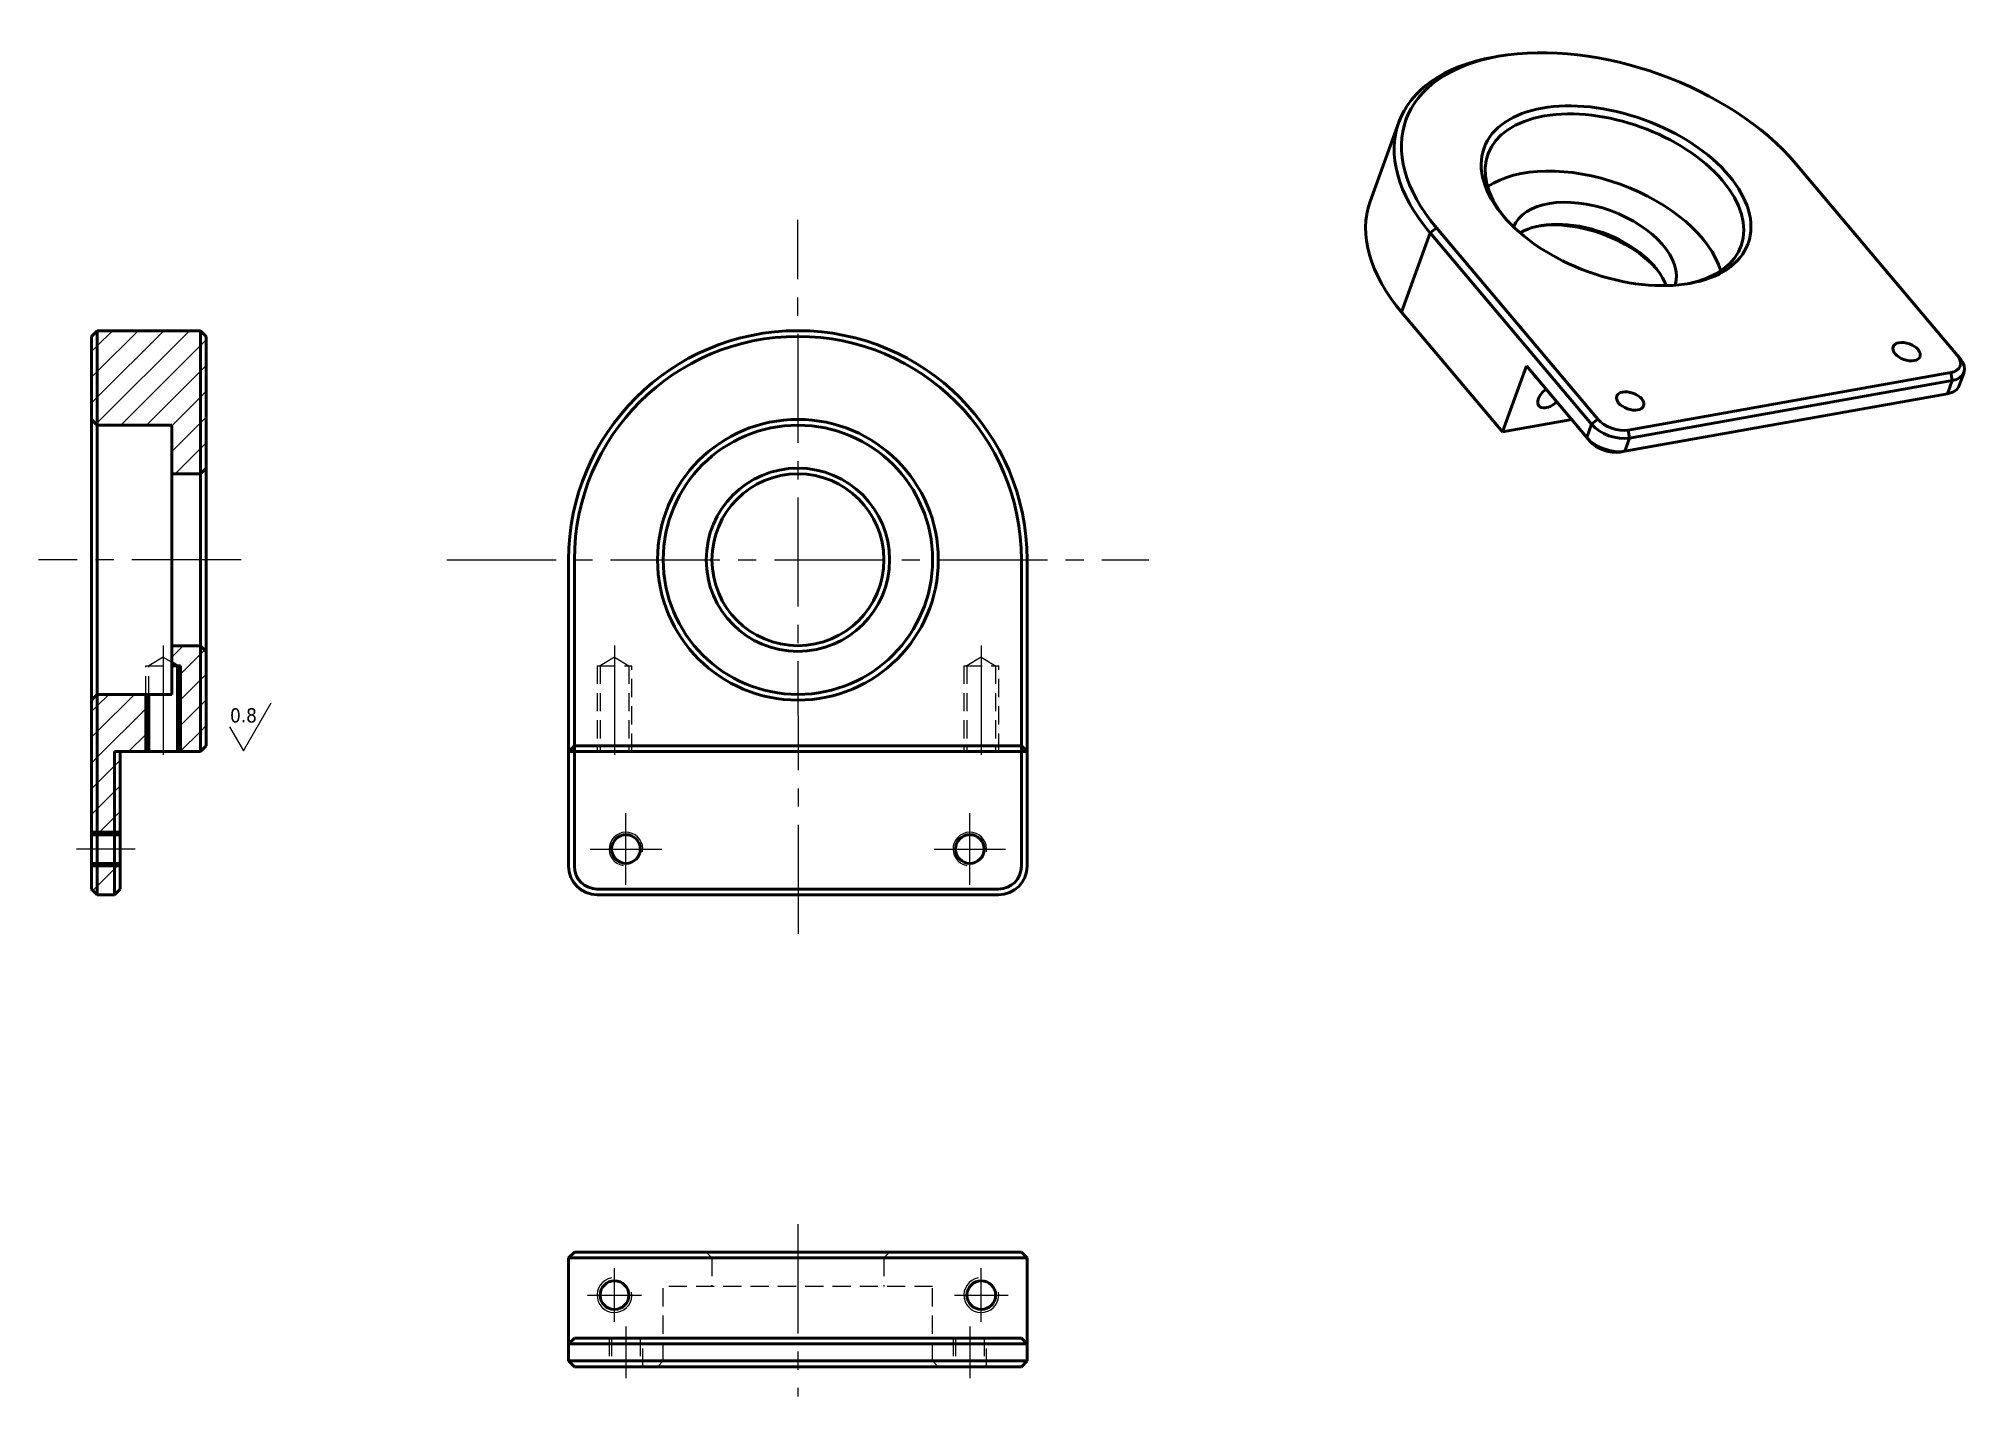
# Model space of a CAD drawing. Header units: millimetres. Extents: x 78 to 414, y 18 to 255.
import ezdxf
from ezdxf.enums import TextEntityAlignment as Align

# ---------------------------------------------------------------- set-up
doc = ezdxf.new("R2010")
doc.units = ezdxf.units.MM
doc.linetypes.add('CENTER2', pattern=[28.575, 19.05, -3.175, 3.175, -3.175])
doc.linetypes.add('HIDDEN2', pattern=[4.7625, 3.175, -1.5875])
for name, color, linetype in [('CENTRE', 1, 'CENTER2'), ('DIMENSIONS', 3, 'Continuous'), ('HIDDEN', 4, 'HIDDEN2'), ('LIGHT', 8, 'Continuous')]:
    doc.layers.add(name, color=color, linetype=linetype)
doc.layers.add('OBJECT', color=5, linetype='Continuous', lineweight=50)
doc.styles.get("Standard").update_dxf_attribs({"font": 'tahoma.ttf'})
pattern_1 = [(45, (-26.5292, 6.5044), (-2.245064, 2.245064), [])]

# ---------------------------------------------------------------- blocks, each defined once
blk = doc.blocks.new('SF-Optional')
blk.add_lwpolyline([(-2425, 4200), (0, 0), (4850, 8400), (4850, 8400)])
for tag, p in [('1.6', (0, 8400)), ('0.2', (0, 4200))]:
    blk.add_attdef(tag, text='', height=2500).set_placement(p, align=Align.BOTTOM_CENTER)
blk.add_attdef('GRIND', text='', height=2500).set_placement((4850, 8400), align=Align.BOTTOM_LEFT)
blk.add_attdef('3', text='', height=2500).set_placement((-3165, 2100), align=Align.MIDDLE_RIGHT)
blk.add_attdef('X', text='', height=2500).set_placement((4036, 2100), align=Align.MIDDLE_LEFT)

msp = doc.modelspace()

# ---------------------------------------------------------------- hatches: boundary and pattern name
at = {"layer": 'LIGHT'}
h = msp.add_hatch(dxfattribs=at)
h.set_pattern_fill('ANSI31', color=256)
h.set_pattern_definition(pattern_1)
h.paths.add_polyline_path([(87.75, 204.25), (86.75, 203.25), (86.75, 188.75), (87.75, 187.75)])
h.paths.add_polyline_path([(106.75, 203.25), (105.75, 204.25), (105.75, 179.25), (106.75, 180.25)])
h.paths.add_polyline_path([(87.75, 140.75), (86.75, 139.75), (86.75, 116.69), (87.75, 116.69)])
h.paths.add_polyline_path([(106.75, 148.25), (105.75, 149.25), (105.75, 130.75), (106.75, 131.75)])
h.paths.add_polyline_path([(90.75, 110.75), (90.75, 110.82), (87.75, 110.82), (87.75, 110.75), (87.75, 105.75), (90.75, 105.75)])
h.paths.add_polyline_path([(87.75, 110.75), (87.75, 110.82), (86.75, 110.82), (86.75, 110.75), (86.75, 106.75), (87.75, 105.75)])
h.paths.add_polyline_path([(91.75, 110.75), (91.75, 110.82), (90.75, 110.82), (90.75, 110.75), (90.75, 105.75), (91.75, 106.75)])
h.paths.add_polyline_path([(91.75, 130.75), (90.75, 130.75), (90.75, 116.69), (91.75, 116.69)])
h = msp.add_hatch(dxfattribs=at)
h.set_pattern_fill('ANSI31', color=256)
h.set_pattern_definition(pattern_1)
h.paths.add_polyline_path([(87.75, 204.25), (87.75, 187.75), (100.75, 187.75), (100.75, 179.25), (105.75, 179.25), (105.75, 204.25)])
h.paths.add_polyline_path([(105.75, 149.25), (100.75, 149.25), (100.75, 146.36), (101.75, 145.75), (102.29, 145.75), (102.29, 130.75), (105.75, 130.75)])
h.paths.add_polyline_path([(96.21, 140.75), (87.75, 140.75), (87.75, 116.69), (90.75, 116.69), (90.75, 130.75), (96.21, 130.75)])

# ---------------------------------------------------------------- linework, layer by layer
at = {"layer": 'CENTRE'}
for p, q in [((210.11, 98.92), (210, 223.61)), ((112.84, 164.25), (77.51, 164.25)), ((148.75, 164.25), (271.25, 164.25)), ((99.25, 149.27), (99.25, 128.29)), ((178, 149.27), (178, 128.29)), ((242, 149.27), (242, 128.29)), ((180, 107.5), (180, 120)), ((240, 107.5), (240, 120)), ((94.36, 113.75), (84.14, 113.75)), ((173.75, 113.75), (186.25, 113.75)), ((233.75, 113.75), (246.25, 113.75)), ((210, 48.23), (210, 18.17)), ((178, 31.17), (178, 40.54)), ((242, 31.17), (242, 40.54)), ((173.31, 35.86), (182.69, 35.86)), ((237.31, 35.86), (246.69, 35.86)), ((180, 30.36), (180, 21.36)), ((240, 30.36), (240, 21.36))]:
    msp.add_line(p, q, dxfattribs=at)
at = {"layer": 'HIDDEN'}
for p, q in [((96.21, 145.75), (100.75, 145.75)), ((96.21, 140.75), (96.21, 145.75)), ((99.25, 147.26), (96.75, 145.75)), ((96.75, 140.75), (96.75, 145.75)), ((99.25, 147.26), (100.75, 146.36)), ((174.96, 145.75), (174.96, 130.75)), ((174.96, 145.75), (181.04, 145.75)), ((178, 147.26), (175.5, 145.75)), ((175.5, 145.75), (175.5, 130.75)), ((178, 147.26), (180.5, 145.75)), ((180.5, 145.75), (180.5, 130.75)), ((181.04, 130.75), (181.04, 145.75)), ((238.96, 145.75), (238.96, 130.75)), ((238.96, 145.75), (245.04, 145.75)), ((242, 147.26), (239.5, 145.75)), ((239.5, 145.75), (239.5, 130.75)), ((242, 147.26), (244.5, 145.75)), ((244.5, 145.75), (244.5, 130.75)), ((245.04, 130.75), (245.04, 145.75)), ((195, 42.36), (194, 43.36)), ((195, 42.36), (195, 37.36)), ((225, 42.36), (226, 43.36)), ((225, 42.36), (225, 37.36)), ((233.5, 37.36), (186.5, 37.36)), ((186.5, 24.36), (186.5, 37.36)), ((233.5, 24.36), (233.5, 37.36)), ((177.07, 28.36), (177.07, 23.36)), ((177.5, 28.36), (177.5, 23.36)), ((182.5, 28.36), (182.5, 23.36)), ((182.93, 23.36), (182.93, 28.36)), ((237.07, 28.36), (237.07, 23.36)), ((237.5, 28.36), (237.5, 23.36)), ((242.5, 28.36), (242.5, 23.36)), ((242.93, 23.36), (242.93, 28.36)), ((186.5, 24.36), (185.5, 23.36)), ((233.5, 24.36), (234.5, 23.36))]:
    msp.add_line(p, q, dxfattribs=at)
at = {"layer": 'LIGHT'}
for centre, radius, start, end in [((180, 113.75), 2.93, 350, 260), ((240, 113.75), 2.93, 350, 260), ((178, 35.86), 3.04, 100, 10), ((242, 35.86), 3.04, 100, 10)]:
    msp.add_arc(centre, radius, start, end, dxfattribs=at)
at = {"layer": 'OBJECT'}
for p, q in [((332.24, 252.16), (331.44, 252.02)), ((309.87, 226.83), (314.87, 240.65)), ((384.11, 233.4), (412.26, 200)), ((315.33, 207.49), (320.33, 221.31)), ((321.41, 222.22), (320.33, 221.31)), ((320.33, 221.31), (348.48, 187.9)), ((349.56, 188.81), (321.41, 222.22)), ((332.96, 186.57), (315.33, 207.49)), ((86.75, 203.25), (87.75, 204.25)), ((86.75, 164.25), (86.75, 203.25)), ((87.75, 204.25), (87.75, 164.25)), ((105.75, 204.25), (87.75, 204.25)), ((105.75, 164.25), (105.75, 204.25)), ((106.75, 203.25), (105.75, 204.25)), ((106.75, 203.25), (106.75, 164.25)), ((412.78, 199.37), (412.26, 200)), ((332.96, 186.57), (337.12, 198.09)), ((347.65, 185.6), (337.12, 198.09)), ((411.15, 196.93), (354.88, 186.89)), ((355.13, 185.5), (411.39, 195.53)), ((411.39, 195.53), (410.56, 193.23)), ((411.39, 195.53), (411.15, 196.93)), ((412.63, 194.65), (413.47, 196.96)), ((410.56, 193.23), (354.3, 183.19)), ((87.75, 187.75), (86.75, 188.75)), ((345.02, 188.72), (332.96, 186.57)), ((348.48, 187.9), (349.56, 188.81)), ((87.75, 187.75), (100.75, 187.75)), ((100.75, 140.75), (100.75, 187.75)), ((348.48, 187.9), (347.65, 185.6)), ((348.17, 184.97), (347.65, 185.6)), ((354.3, 183.19), (355.13, 185.5)), ((355.13, 185.5), (354.88, 186.89)), ((353.49, 183.05), (354.3, 183.19)), ((105.75, 179.25), (100.75, 179.25)), ((105.75, 179.25), (106.75, 180.25)), ((86.75, 164.25), (86.75, 110.75)), ((87.75, 110.75), (87.75, 164.25)), ((105.75, 164.25), (105.75, 130.75)), ((106.75, 131.75), (106.75, 164.25)), ((170, 164.25), (170, 110.75)), ((171, 110.75), (171, 164.25)), ((249, 164.25), (249, 110.75)), ((250, 110.75), (250, 164.25)), ((105.75, 149.25), (100.75, 149.25)), ((105.75, 149.25), (106.75, 148.25)), ((100.75, 146.36), (101.75, 145.75)), ((100.75, 145.75), (102.29, 145.75)), ((101.75, 145.75), (101.75, 130.75)), ((102.29, 130.75), (102.29, 145.75)), ((87.75, 140.75), (86.75, 139.75)), ((87.75, 140.75), (100.75, 140.75)), ((96.21, 140.75), (96.21, 130.75)), ((96.75, 140.75), (96.75, 130.75)), ((106.75, 131.75), (105.75, 130.75)), ((170, 130.75), (171, 131.75)), ((171, 131.75), (249, 131.75)), ((249, 131.75), (250, 130.75)), ((90.75, 130.75), (90.75, 110.75)), ((105.75, 130.75), (90.75, 130.75)), ((91.75, 110.75), (91.75, 130.75)), ((170, 130.75), (171, 130.75)), ((249, 130.75), (171, 130.75)), ((249, 130.75), (250, 130.75)), ((91.75, 116.69), (86.75, 116.69)), ((91.75, 116.25), (86.75, 116.25)), ((91.75, 111.25), (86.75, 111.25)), ((86.75, 110.82), (91.75, 110.82)), ((86.75, 106.75), (86.75, 110.75)), ((87.75, 110.75), (87.75, 105.75)), ((90.75, 105.75), (90.75, 110.75)), ((91.75, 110.75), (91.75, 106.75)), ((87.75, 105.75), (86.75, 106.75)), ((87.75, 105.75), (90.75, 105.75)), ((91.75, 106.75), (90.75, 105.75)), ((245, 106.75), (175, 106.75)), ((175, 105.75), (245, 105.75)), ((171, 43.36), (170, 42.36)), ((250, 42.36), (170, 42.36)), ((170, 42.36), (170, 24.36)), ((171, 43.36), (249, 43.36)), ((249, 43.36), (250, 42.36)), ((250, 42.36), (250, 24.36)), ((170, 27.36), (171, 28.36)), ((175, 27.36), (170, 27.36)), ((249, 28.36), (171, 28.36)), ((245, 27.36), (175, 27.36)), ((250, 27.36), (245, 27.36)), ((249, 28.36), (250, 27.36)), ((171, 23.36), (170, 24.36)), ((170, 24.36), (250, 24.36)), ((250, 24.36), (249, 23.36)), ((249, 23.36), (171, 23.36))]:
    msp.add_line(p, q, dxfattribs=at)
for centre, radius in [((210, 164.25), 24.5), ((210, 164.25), 23.5), ((210, 164.25), 16), ((210, 164.25), 15), ((180, 113.75), 2.5), ((240, 113.75), 2.5), ((178, 35.86), 2.5), ((242, 35.86), 2.5)]:
    msp.add_circle(centre, radius, dxfattribs=at)
for centre, radius, start, end in [((210, 164.25), 40, 0, 180), ((210, 164.25), 39, 0, 180), ((175, 110.75), 5, 180, 270), ((175, 110.75), 4, 180, 270), ((245, 110.75), 4, 270, 0), ((245, 110.75), 5, 270, 0)]:
    msp.add_arc(centre, radius, start, end, dxfattribs=at)
for centre, major_axis, start_param, end_param in [((352.76, 227.81), (-36.67, 13.26), 3.926991, 7.068583), ((352.48, 227.04), (-37.62, 13.6), 5.497787, 7.068583), ((352.48, 227.04), (-22.1, 7.99), 2.377251, 7.047527), ((348.87, 217.06), (22.1, -7.99), 0.401898, 2.739695), ((347.49, 213.22), (-37.62, 13.6), 0, 0.785398), ((348.87, 217.06), (14.11, -5.1), 0.028204, 3.113389), ((347.49, 213.22), (-14.11, 5.1), 3.586259, 5.838519), ((347.21, 212.45), (15.05, -5.44), 0.817158, 2.324435), ((409.04, 199.42), (3.76, -1.36), 5.497787, 7.068583), ((408.76, 198.66), (4.7, -1.7), 5.497787, 7.068583), ((341.19, 192.71), (-1.91, -1.61), 4.570492, 7.995879), ((407.93, 196.35), (4.7, -1.7), 5.497787, 6.283185), ((352.78, 189.39), (-3.76, 1.36), 0.785398, 2.356194), ((351.66, 186.31), (-4.7, 1.7), 0.785398, 2.356194), ((352.5, 188.62), (4.7, -1.7), 3.926991, 5.497787), ((351.39, 185.55), (3.76, -1.36), 3.926991, 5.497787)]:
    msp.add_ellipse(centre, major_axis=major_axis, ratio=0.57735, start_param=start_param, end_param=end_param, dxfattribs=at)
for centre, major_axis in [((352.76, 227.81), (23.04, -8.33)), ((403.44, 200.58), (2.35, -0.85)), ((355.22, 191.98), (2.35, -0.85))]:
    msp.add_ellipse(centre, major_axis=major_axis, ratio=0.57735, dxfattribs=at)

# ---------------------------------------------------------------- block references
at = {"layer": 'DIMENSIONS', "xscale": 0.001, "yscale": 0.001, "zscale": 0.001}
msp.add_blockref('SF-Optional', (113.26, 130.89), dxfattribs=at).add_auto_attribs({'0.2': '0.8'})

doc.saveas('drawing.dxf')
